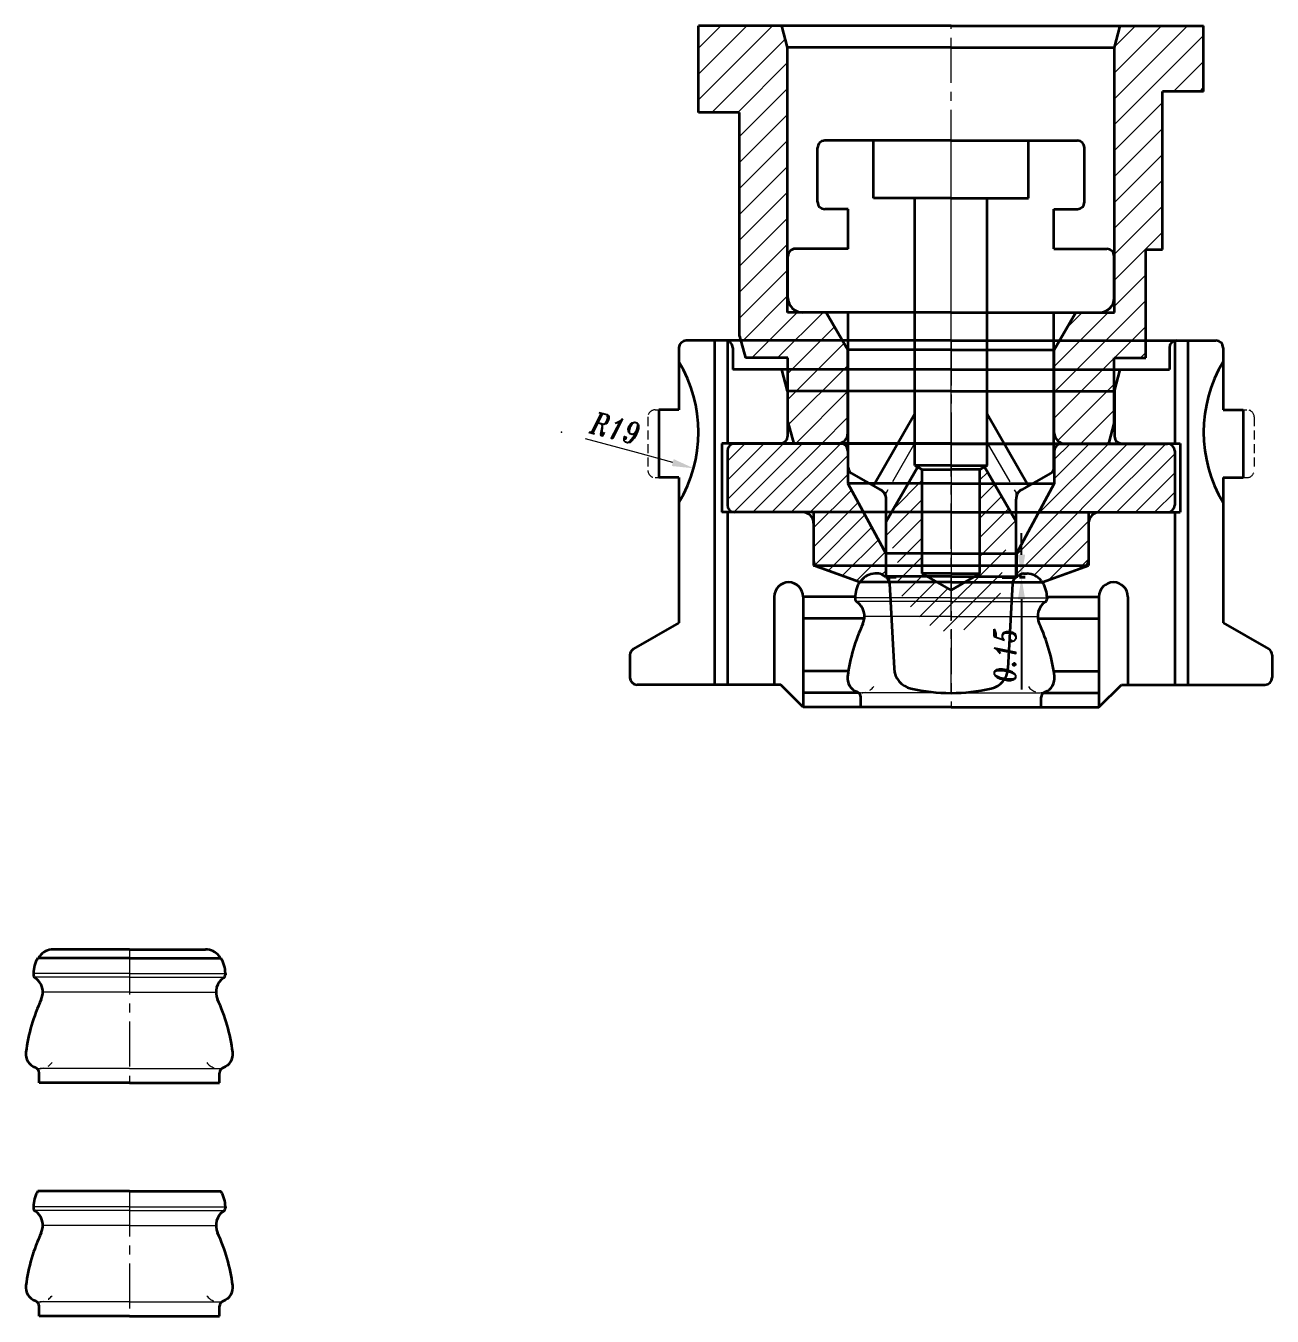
# Model space of a CAD drawing. Extents: x 64 to 565, y 48 to 468.
# Drawn here: x 392.4 to 565.2, y 262 to 440.8 of the extents above; entities that cross this region are included whole.
import ezdxf
from ezdxf.enums import TextEntityAlignment as Align

# ---------------------------------------------------------------- set-up
doc = ezdxf.new("R2010")
doc.units = 0
doc.header["$LTSCALE"] = 5
doc.header["$MEASUREMENT"] = 0
doc.linetypes.add('CENTER', pattern=[2, 1.25, -0.25, 0.25, -0.25])
doc.linetypes.add('HIDDEN', pattern=[0.375, 0.25, -0.125])
doc.layers.get('0').update_dxf_attribs({"linetype": 'CONTINUOUS', "lineweight": 15})
doc.layers.get('Defpoints').update_dxf_attribs({"linetype": 'CONTINUOUS'})
for name, color, linetype, lineweight in [('1', 1, 'CENTER', 15), ('2', 2, 'HIDDEN', 15), ('3', 3, 'CONTINUOUS', 35), ('8', 250, 'CONTINUOUS', 15)]:
    doc.layers.add(name, color=color, linetype=linetype, lineweight=lineweight)
doc.styles.add('ITALICT', font='ITALICT.shx', dxfattribs={"width": 0.8, "height": 3})
doc.styles.get("Standard").update_dxf_attribs({"font": 'isocp.shx', "height": 3})
doc.dimstyles.get("Standard").update_dxf_attribs({"dimtxt": 0.18, "dimasz": 0.18, "dimexe": 0.18, "dimexo": 0.0625, "dimgap": 0.09, "dimtad": 0, "dimtih": 1, "dimtoh": 1, "dimdec": 4, "dimzin": 0, "dimdsep": 46, "dimtxsty": 'Standard', "dimcen": 0.09, "dimadec": 0, "dimazin": 0, "dimtfac": 1, "dimtdec": 4, "dimtofl": 0, "dimtmove": 0, "dimatfit": 3, "dimfxl": 1, "dimtolj": 1, "dimtzin": 0, "dimarcsym": 0})

# ---------------------------------------------------------------- blocks, each defined once
blk = doc.blocks.new('*D57')
at = {"color": 0, "linetype": 'ByBlock', "transparency": 16777216}
for p, q in [((86.31, 302.77), (79.27, 304.69)), ((91.35, 301.39), (86.31, 302.77))]:
    blk.add_line(p, q, dxfattribs=at)
blk.add_solid([(91.22, 300.91), (91.48, 301.87), (94.25, 300.6)], dxfattribs=at)
at = {"layer": '8', "color": 0, "linetype": 'ByBlock', "transparency": 16777216}
for p in [(75.92, 305.61), (94.25, 300.6)]:
    blk.add_point(p, dxfattribs=at)
at = {"color": 0, "linetype": 'ByBlock', "transparency": 16777216, "style": 'ITALICT', "width": 0.8}
blk.add_text('R19', height=3, rotation=344.716, dxfattribs=at).set_placement((83.41, 306.15), align=Align.MIDDLE_CENTER)
blk = doc.blocks.new('A$C5A1A45D9')
at = {"layer": '8'}
h = blk.add_hatch(dxfattribs=at)
h.set_pattern_fill('ANSI31', color=251, scale=15, style=0)
h.set_pattern_definition([(45, (-158.0138, -253.9749), (-1.325825, 1.325825), [])])
h.paths.add_polyline_path([(-14.3, 18.2, 0.414214), (-15.3, 19.2), (-30, 19.2, 0.414214), (-31, 18.2), (-31, 10.7, 0.414214), (-30, 9.7), (-19.04, 9.7), (-19.04, 3.04, 0.315299), (-18.38, 2.1), (-12.62, 0, -0.017062), (-12.47, 0.22, -0.238125), (-10.54, 1.2), (-10.05, 1.2, -0.236068), (-9.25, 0.8), (-9.05, 0.8), (-9.05, 4), (-14.3, 13.7)])
h.paths.add_polyline_path([(19.04, 9.7), (30, 9.7, 0.414214), (31, 10.7), (31, 18.2, 0.414214), (30, 19.2), (15.3, 19.2, 0.414214), (14.3, 18.2), (14.3, 13.7), (9.05, 4), (9.05, 2.83, -0.672996), (13.55, 1, -0.062173), (13.47, 0.36), (13.5, 0.32), (18.38, 2.1, 0.315299), (19.04, 3.04)])
h.paths.add_polyline_path([(9.05, 2.83), (9.05, 0.8), (9.25, 0.8, -0.236068), (10.05, 1.2), (10.54, 1.2, -0.238125), (12.47, 0.22, -0.017062), (12.62, 0), (13.46, 0.3, 0.067383), (13.55, 1, 0.672996)])
at = {"layer": '1'}
for p in [(0, 19.2), (0, 1.2)]:
    blk.add_line(p, (0, 0), dxfattribs=at)
at = {"layer": '3'}
for p, q in [((-31, 18.2), (-31, 10.7)), ((0, 19.2), (-30, 19.2)), ((-14.3, 18.2), (-14.3, 13.7)), ((0, 19.2), (30, 19.2)), ((14.3, 18.2), (14.3, 13.7)), ((31, 18.2), (31, 10.7)), ((0, 13.7), (-14.3, 13.7)), ((-14.3, 13.7), (-9.05, 4)), ((0, 13.7), (14.3, 13.7)), ((14.3, 13.7), (9.05, 4)), ((-19.04, 9.7), (-30, 9.7)), ((-19.04, 9.7), (-19.04, 3.04)), ((19.04, 9.7), (19.04, 3.04)), ((19.04, 9.7), (30, 9.7)), ((0, 4), (-9.05, 4)), ((-9.05, 4), (-9.05, 0.8)), ((0, 4), (9.05, 4)), ((9.05, 4), (9.05, 0.8)), ((-12.62, 0), (-18.38, 2.1)), ((12.62, 0), (18.38, 2.1)), ((0, 0), (-12.62, 0)), ((-10.05, 1.2), (-10.54, 1.2)), ((0, 0.8), (-9.25, 0.8)), ((0, 0.8), (9.25, 0.8)), ((0, 0), (12.62, 0)), ((10.05, 1.2), (10.54, 1.2))]:
    blk.add_line(p, q, dxfattribs=at)
for centre, radius, start, end in [((-30, 18.2), 1, 90, 180), ((-15.3, 18.2), 1, 0, 90), ((15.3, 18.2), 1, 90, 180), ((30, 18.2), 1, 0, 90), ((-30, 10.7), 1, 180, 270), ((30, 10.7), 1, 270, 0), ((-18.04, 3.04), 1, 180, 250), ((18.04, 3.04), 1, 290, 0), ((-9.25, -2.15), 4, 143.5764, 147.4864), ((-10.54, -1.2), 2.4, 90, 143.5764), ((-10.05, 0.2), 1, 36.8699, 90), ((10.05, 0.2), 1, 90, 143.1301), ((10.54, -1.2), 2.4, 36.4236, 90), ((9.25, -2.15), 4, 32.5136, 36.4236)]:
    blk.add_arc(centre, radius, start, end, dxfattribs=at)
blk = doc.blocks.new('A$C6DC52DFF')
at = {"layer": '8'}
h = blk.add_hatch(dxfattribs=at)
h.set_pattern_fill('ANSI31', color=256, scale=0.8)
h.set_pattern_definition([(45, (-827.2272, -226.0554), (-1.796051, 1.796051), [])])
h.paths.add_polyline_path([(-17.3, -18.2), (-14.3, -13), (-14.3, -1.5, 0.414214), (-15.8, 0), (-21.8, 0), (-22.6, -2.99), (-22.6, -11.9), (-27, -11.9), (-27, -26.9), (-29.3, -26.9), (-29.3, -48.8), (-35, -48.8), (-35, -57.9), (-23.45, -57.9), (-22.65, -54.9), (-22.65, -18.2)])
h.paths.add_polyline_path([(29.3, -14.89), (28.5, -11.9), (22.6, -11.9), (22.6, -2.99), (21.8, 0), (15.8, 0, 0.414214), (14.3, -1.5), (14.3, -13), (17.3, -18.2), (22.65, -18.2), (22.65, -54.9), (23.45, -57.9), (35, -57.9), (35, -45.9), (29.3, -45.9)])
at = {"layer": '1'}
blk.add_line((0, 0), (0, -57.9), dxfattribs=at)
at = {"layer": '3'}
for p, q in [((0, 0), (-21.8, 0)), ((0, 0), (21.8, 0)), ((-22.6, -2.99), (-21.8, 0)), ((-14.3, -1.5), (-14.3, -13)), ((14.3, -1.5), (14.3, -13)), ((22.6, -2.99), (21.8, 0)), ((-22.6, -2.99), (-22.6, -11.9)), ((22.6, -2.99), (22.6, -11.9)), ((-22.6, -11.9), (-27, -11.9)), ((-27, -11.9), (-27, -26.9)), ((22.6, -11.9), (28.5, -11.9)), ((29.3, -14.89), (28.5, -11.9)), ((-17.3, -18.2), (-14.3, -13)), ((0, -13), (-14.3, -13)), ((0, -13), (14.3, -13)), ((17.3, -18.2), (14.3, -13)), ((29.3, -14.89), (29.3, -45.9)), ((0, -18.2), (-22.65, -18.2)), ((-22.65, -18.2), (-22.65, -54.9)), ((0, -18.2), (22.65, -18.2)), ((22.65, -18.2), (22.65, -54.9)), ((22.65, -19.2), (22.65, -54.9)), ((-27, -26.9), (-29.3, -26.9)), ((-29.3, -26.9), (-29.3, -48.8)), ((29.3, -45.9), (35, -45.9)), ((35, -45.9), (35, -57.9)), ((-35, -48.8), (-35, -57.9)), ((-35, -48.8), (-29.3, -48.8)), ((-22.65, -54.9), (-23.45, -57.9)), ((0, -54.9), (-22.65, -54.9)), ((0, -54.9), (22.65, -54.9)), ((22.65, -54.9), (23.45, -57.9)), ((0, -57.9), (-35, -57.9)), ((0, -57.9), (35, -57.9))]:
    blk.add_line(p, q, dxfattribs=at)
for centre, start, end in [((-15.8, -1.5), 0, 90), ((15.8, -1.5), 90, 180)]:
    blk.add_arc(centre, 1.5, start, end, dxfattribs=at)
blk = doc.blocks.new('A$C28886E6B')
at = {"layer": '8'}
h = blk.add_hatch(dxfattribs=at)
h.set_pattern_fill('ANSI31', color=251, scale=15, style=0)
h.set_pattern_definition([(45, (-121.453, -173.5068), (-1.325825, 1.325825), [])])
edge = h.paths.add_edge_path()
edge.add_line((0, 62.31), (0, 68))
edge.add_spline(control_points=[(0, 68), (-0.3, 67.98), (-1.91, 67.81), (-5.4, 67.21), (-7.54, 61.81), (-6.76, 58), (-8.19, 55.63), (-8.55, 54.72), (-8.97, 54.27), (-9, 54.23)], knot_values=[2.354319, 2.354319, 2.354319, 2.354319, 3.296502, 7.353721, 12.093754, 17.695989, 18.581254, 20.344915, 20.499995, 20.499995, 20.499995, 20.499995], degree=3, periodic=0)
edge.add_line((-9, 54.23), (-9, 52.8))
edge.add_line((-9, 52.8), (-4.62, 45.22))
edge.add_line((-4.62, 45.22), (-4, 45.58))
edge.add_line((-4, 45.58), (-4, 60))
edge.add_line((-4, 60), (0, 62.31))
edge = h.paths.add_edge_path()
edge.add_spline(control_points=[(7.62, 60.55), (7.63, 60.69), (7.68, 62.29), (5.45, 64.89), (2.52, 67.96), (0.52, 68.03), (0, 68)], knot_values=[20.499995, 20.499995, 20.499995, 20.499995, 20.925837, 25.465189, 30.397732, 32.039022, 32.039022, 32.039022, 32.039022], degree=3, periodic=0)
edge.add_line((0, 68), (0, 62.31))
edge.add_line((0, 62.31), (4, 60))
edge.add_line((4, 60), (4, 45.58))
edge.add_line((4, 45.58), (4.62, 45.22))
edge.add_line((4.62, 45.22), (9, 52.8))
edge.add_line((9, 52.8), (9, 55.25))
edge.add_spline(control_points=[(9, 55.25), (8.62, 55.68), (7.94, 56.6), (7.19, 58.42), (7.57, 59.8), (7.62, 60.55)], knot_values=[32.039022, 32.039022, 32.039022, 32.039022, 33.763768, 35.46235, 37.752281, 37.752281, 37.752281, 37.752281], degree=3, periodic=0)
at = {"layer": '1'}
for p, q in [((0, 76.55), (0, 1.6)), ((-5, 41.88), (-9, 48.8)), ((5, 41.88), (9, 48.8))]:
    blk.add_line(p, q, dxfattribs=at)
at = {"layer": '2'}
for p, q in [((-8.55, 60.55), (-8.51, 61.36)), ((8.55, 60.55), (8.51, 61.36)), ((-9.77, 48.37), (-9, 48.8)), ((-9, 49.68), (-9, 48.8)), ((9, 49.68), (9, 48.8)), ((9.77, 48.37), (9, 48.8)), ((-14.25, 45.8), (-13.83, 46.1)), ((-14.25, 45.8), (-14.25, 45.29)), ((14.25, 45.8), (13.83, 46.1)), ((14.25, 45.8), (14.25, 45.29))]:
    blk.add_line(p, q, dxfattribs=at)
at = {"layer": '3'}
for p, q in [((-8.51, 61.36), (-7.89, 73.16)), ((8.51, 61.36), (7.89, 73.16)), ((0, 62.31), (-4, 60)), ((0, 62.31), (4, 60)), ((-9, 60.55), (-9, 49.68)), ((-7.1, 60.55), (-9, 60.55)), ((0, 60), (-4, 60)), ((-4, 60), (-4, 45.58)), ((0, 60), (4, 60)), ((4, 60), (4, 45.58)), ((7.62, 60.55), (9, 60.55)), ((9, 60.55), (9, 49.68)), ((-4.62, 45.22), (-9, 52.8)), ((4.62, 45.22), (9, 52.8)), ((-13.83, 46.1), (-9.77, 48.37)), ((13.83, 46.1), (9.77, 48.37)), ((-5, 37.88), (-10.74, 47.82)), ((5, 37.88), (10.74, 47.82)), ((-14.25, 45.29), (-14.25, 23.8)), ((-5, 45), (-4, 45.58)), ((0, 45), (-5, 45)), ((-5, 45), (-5, 8)), ((-4, 45.58), (0, 45.58)), ((4, 45.58), (0, 45.58)), ((0, 45), (5, 45)), ((5, 45), (4, 45.58)), ((5, 45), (5, 8)), ((14.25, 45.29), (14.25, 23.8)), ((-14.25, 23.8), (-20.6, 23.8)), ((14.25, 23.8), (20.6, 23.8)), ((-22.6, 21.8), (-22.6, 16)), ((22.6, 21.8), (22.6, 16)), ((-14.25, 15), (-21.6, 15)), ((-14.25, 15), (-14.25, 9.5)), ((14.25, 15), (14.25, 9.5)), ((14.25, 15), (21.6, 15)), ((-14.25, 9.5), (-17.5, 9.5)), ((14.25, 9.5), (17.5, 9.5)), ((-18.5, 8.5), (-18.5, 1)), ((0, 8), (-10.75, 8)), ((-10.75, 8), (-10.75, 0)), ((0, 8), (10.75, 8)), ((10.75, 8), (10.75, 0)), ((18.5, 8.5), (18.5, 1)), ((0, 0), (-17.5, 0)), ((0, 0), (17.5, 0))]:
    blk.add_line(p, q, dxfattribs=at)
for centre, radius, start, end in [((-4.89, 73), 3, 102.8518, 177), ((0, 51.55), 25, 90, 102.8518), ((0, 51.55), 25, 77.1482, 90), ((4.89, 73), 3, 3, 77.1482), ((-9.51, 61.41), 1, 300.4093, 357), ((9.51, 61.41), 1, 183, 239.5907), ((-10.5, 49.68), 1.5, 299.2072, 0), ((10.5, 49.68), 1.5, 180, 240.7928), ((-13.25, 45.29), 1, 125.5377, 180), ((13.25, 45.29), 1, 0, 54.4623), ((-20.6, 21.8), 2, 90, 180), ((20.6, 21.8), 2, 0, 90), ((-21.6, 16), 1, 180, 270), ((21.6, 16), 1, 270, 0), ((-17.5, 8.5), 1, 90, 180), ((17.5, 8.5), 1, 0, 90), ((-17.5, 1), 1, 180, 270), ((17.5, 1), 1, 270, 0)]:
    blk.add_arc(centre, radius, start, end, dxfattribs=at)
blk = doc.blocks.new('*D62')
at = {"color": 0, "lineweight": -2, "transparency": 16777216}
for p, q in [((530.42, 367.46), (530.42, 370.46)), ((530.16, 364.46), (530.92, 364.46)), ((530.16, 364.31), (530.92, 364.31)), ((530.42, 364.46), (530.42, 364.31)), ((530.42, 361.31), (530.42, 348.82))]:
    blk.add_line(p, q, dxfattribs=at)
at = {"color": 0, "transparency": 16777216}
for points in [[(529.92, 367.46), (530.92, 367.46), (530.42, 364.46)], [(529.92, 361.31), (530.92, 361.31), (530.42, 364.31)]]:
    blk.add_solid(points, dxfattribs=at)
at = {"layer": 'Defpoints', "color": 0, "transparency": 16777216}
for p in [(529.66, 364.46), (529.66, 364.31), (530.42, 364.31)]:
    blk.add_point(p, dxfattribs=at)
at = {"color": 0, "transparency": 16777216, "insert": (528.12, 353.56), "char_height": 3, "attachment_point": 5, "rotation": 90, "style": 'ITALICT'}
blk.add_mtext('\\A1;0.15', dxfattribs=at)
blk = doc.blocks.new('A$C10A84533')
at = {"layer": '1'}
blk.add_line((0, 50.8), (0, 0), dxfattribs=at)
at = {"layer": '2'}
for p, q in [((-41, 41.2), (-40.5, 41.2)), ((40.5, 41.2), (41, 41.2)), ((-42, 40.2), (-42, 32.8)), ((42, 40.2), (42, 32.8)), ((-41, 31.8), (-40.5, 31.8)), ((40.5, 31.8), (41, 31.8))]:
    blk.add_line(p, q, dxfattribs=at)
for centre, radius, start, end in [((-41, 40.2), 1, 90, 180), ((41, 40.2), 1, 0, 90), ((-41, 32.8), 1, 180, 270), ((41, 32.8), 1, 270, 0), ((-12.35, 4), 2, 250.1666381, 324.6199644), ((12.35, 4), 2, 215.3800356, 289.8333619)]:
    blk.add_arc(centre, radius, start, end, dxfattribs=at)
at = {"layer": '3'}
for p, q in [((0, 50.8), (-36.7, 50.8)), ((-32.8, 50.8), (-32.8, 6.3)), ((-31, 50.8), (-31, 36.52)), ((0, 50.8), (36.7, 50.8)), ((31, 50.76825), (31, 36.52)), ((32.8, 50.8), (32.8, 3.1)), ((-37.7, 49.8), (-37.7, 41.2)), ((-30.25, 49.8), (-30.25, 46.8)), ((30.25, 49.8), (30.25, 46.8)), ((37.7, 49.8), (37.7, 41.2)), ((0, 46.8), (-30.25, 46.8)), ((-22.65, 43.8), (-23.45385, 46.8)), ((0, 46.8), (30.25, 46.8)), ((22.65, 43.8), (23.45385, 46.8)), ((0, 43.8), (-22.65, 43.8)), ((-22.65, 43.8), (-22.65, 37.5)), ((0, 43.8), (22.65, 43.8)), ((22.65, 43.8), (22.65, 37.5)), ((-40.5, 41.2), (-40.5, 31.8)), ((-37.7, 41.2), (-40.5, 41.2)), ((37.7, 41.2), (40.5, 41.2)), ((40.5, 41.2), (40.5, 31.8)), ((0, 36.52), (-31.75, 36.52)), ((-31.75, 36.52), (-31.75, 27)), ((0, 36.52), (31.75, 36.52)), ((31.75, 36.52), (31.75, 27)), ((-37.7, 31.8), (-40.5, 31.8)), ((-37.7, 31.8), (-37.7, 11.7)), ((37.7, 31.8), (40.5, 31.8)), ((37.7, 31.8), (37.7, 11.7)), ((0, 27), (-31.75, 27)), ((-31, 27), (-31, 3.1)), ((0, 27), (31.75, 27)), ((31, 27), (31, 3.1)), ((-19.05, 25.5), (-19.05, 19.62102)), ((19.05, 25.5), (19.05, 19.62102)), ((-32.8, 23.51302), (-32.8, 3.1)), ((-12.67305, 17.3), (-19.05, 19.62102)), ((-19.05, 19.62102), (19.05, 19.62102)), ((12.67305, 17.3), (19.05, 19.62102)), ((0, 17.3), (-12.67305, 17.3)), ((0, 17.3), (12.67305, 17.3)), ((-24.5, 15.3), (-24.5, 3.1)), ((-20.5, 15.3), (-20.5, 0)), ((-13.29719, 15.3), (-20.5, 15.3)), ((-13.3, 15.15), (-13.3, 14.98868)), ((13.29719, 15.3), (20.5, 15.3)), ((13.3, 15.15), (13.3, 14.98868)), ((20.5, 15.3), (20.5, 0)), ((24.5, 15.3), (24.5, 3.1)), ((-37.7, 11.7), (-44, 8.06269)), ((-12.01524, 12.3), (-20.5, 12.3)), ((12.01524, 12.3), (20.5, 12.3)), ((37.7, 11.7), (44, 8.06269)), ((-44.5, 7.19667), (-44.5, 4.1)), ((44.5, 7.19667), (44.5, 4.1)), ((-14.22589, 5), (-20.5, 5)), ((14.22589, 5), (20.5, 5)), ((-23.6, 3.1), (-43.5, 3.1)), ((-20.5, 0), (-23.6, 3.1)), ((-12.81199, 2), (-20.5, 2)), ((12.81199, 2), (20.5, 2)), ((20.5, 0), (23.6, 3.1)), ((23.6, 3.1), (43.5, 3.1)), ((28.80385, 3.1), (31.19615, 3.1)), ((0, 0), (-20.5, 0)), ((-12.5, 0), (-12.5, 1.36609)), ((0, 0), (20.5, 0)), ((12.5, 0), (12.5, 1.36609))]:
    blk.add_line(p, q, dxfattribs=at)
for centre, radius, start, end in [((-36.7, 49.8), 1, 90, 180), ((-31.25, 49.8), 1, 0, 90), ((31.25, 49.8), 1, 90, 180), ((36.7, 49.8), 1, 0, 90), ((-54, 38.1), 19, 329.0810195, 30.9189805), ((54, 38.1), 19, 149.0810195, 210.9189805), ((-23.65, 37.52), 1, 270, 0), ((23.65, 37.52), 1, 180, 270), ((-20.55, 25.5), 1.5, 0, 90), ((20.55, 25.5), 1.5, 90, 180), ((-22.5, 15.3), 2, 0, 180), ((-9.3, 15.15), 4, 147.4863854, 180), ((9.3, 15.15), 4, 0, 32.5136146), ((22.5, 15.3), 2, 0, 180), ((-12.8, 14.98868), 0.5, 180, 236.5146234), ((-14.4, 12.57), 2.4, 335.1338084, 56.5146234), ((14.4, 12.57), 2.4, 123.4853766, 204.8661916), ((12.8, 14.98868), 0.5, 303.4853766, 0), ((10.45981, 1.04829), 25, 155.1338084, 172.6265877), ((-10.45981, 1.04829), 25, 7.3734123, 24.8661916), ((-43.5, 7.19667), 1, 120, 180), ((43.5, 7.19667), 1, 0, 60), ((-43.5, 4.1), 1, 180, 270), ((-12.35, 4), 2, 172.6265877, 250.1666381), ((12.35, 4), 2, 289.8333619, 7.3734123), ((43.5, 4.1), 1, 270, 0), ((-13.3, 1.36609), 0.8, 360, 70.1666381), ((13.3, 1.36609), 0.8, 109.8333619, 180)]:
    blk.add_arc(centre, radius, start, end, dxfattribs=at)
at = {"layer": '8'}
for p, q in [((0, 15.15), (-13.3, 15.15)), ((0, 14.65), (-13.16783, 14.65)), ((0, 15.15), (13.3, 15.15)), ((0, 14.65), (13.16783, 14.65)), ((0, 12.57), (-12, 12.57)), ((0, 12.57), (12, 12.57)), ((0, 2), (-12.35, 2)), ((0, 2), (12.35, 2))]:
    blk.add_line(p, q, dxfattribs=at)
dim = blk.add_radius_dim(center=(-54, 38.1), mpoint=(-35.67201, 33.09153), text='R19', dimstyle='Standard')
dim.commit()
dim.dimension.update_dxf_attribs({"geometry": '*D57', "text_midpoint": (-46.5126, 38.64559), "insert": (-129.91773, -267.50552)})

msp = doc.modelspace()

# ---------------------------------------------------------------- linework, layer by layer
for p, q in [((506.4053, 401.05553), (534.9053, 401.05553)), ((501.6153, 373.35553), (539.6953, 373.35553))]:
    msp.add_line(p, q)
at = {"layer": '1'}
for p, q in [((406.79586, 312.79127), (406.79586, 294.29127)), ((406.79586, 279.26839), (406.79586, 261.96839))]:
    msp.add_line(p, q, dxfattribs=at)
at = {"layer": '2'}
for centre, start, end in [((394.44586, 298.29127), 250.1666381, 324.6199644), ((419.14586, 298.29127), 215.3800356, 289.8333619), ((394.44586, 265.96839), 250.1666381, 324.6199644), ((419.14586, 265.96839), 215.3800356, 289.8333619)]:
    msp.add_arc(centre, 2, start, end, dxfattribs=at)
at = {"layer": '3'}
for p, q in [((406.79586, 311.59127), (394.12281, 311.59127)), ((406.79586, 312.79127), (396.25842, 312.79127)), ((406.79586, 312.79127), (417.3333, 312.79127)), ((406.79586, 311.59127), (419.46892, 311.59127)), ((393.49586, 309.44127), (393.49586, 309.27994)), ((420.09586, 309.44127), (420.09586, 309.27994)), ((394.29586, 294.29127), (394.29586, 295.65735)), ((419.29586, 294.29127), (419.29586, 295.65735)), ((406.79586, 294.29127), (394.29586, 294.29127)), ((406.79586, 294.29127), (419.29586, 294.29127)), ((406.79586, 279.26839), (394.12281, 279.26839)), ((406.79586, 279.26839), (419.46892, 279.26839)), ((393.49586, 277.11839), (393.49586, 276.95707)), ((420.09586, 277.11839), (420.09586, 276.95707)), ((394.29586, 261.96839), (394.29586, 263.33448)), ((419.29586, 261.96839), (419.29586, 263.33448)), ((406.79586, 261.96839), (394.29586, 261.96839)), ((406.79586, 261.96839), (419.29586, 261.96839))]:
    msp.add_line(p, q, dxfattribs=at)
for centre, radius, start, end in [((397.49586, 309.44127), 4, 147.4863854, 180), ((397.54586, 309.44127), 4, 143.5764264, 147.4863854), ((396.25842, 310.39127), 2.4, 90, 143.5764264), ((417.3333, 310.39127), 2.4, 36.4235736, 90), ((416.04586, 309.44127), 4, 32.5136146, 36.4235736), ((416.09586, 309.44127), 4, 0, 32.5136146), ((393.99586, 309.27994), 0.5, 180, 236.5146234), ((392.39586, 306.86127), 2.4, 335.1338084, 56.5146234), ((421.19586, 306.86127), 2.4, 123.4853766, 204.8661916), ((419.59586, 309.27994), 0.5, 303.4853766, 0), ((417.25567, 295.33955), 25, 155.1338084, 172.6265877), ((396.33605, 295.33955), 25, 7.3734123, 24.8661916), ((394.44586, 298.29127), 2, 172.6265877, 250.1666381), ((419.14586, 298.29127), 2, 289.8333619, 7.3734123), ((393.49586, 295.65735), 0.8, 360, 70.1666381), ((420.09586, 295.65735), 0.8, 109.8333619, 180), ((397.49586, 277.11839), 4, 147.4863854, 180), ((416.09586, 277.11839), 4, 0, 32.5136146), ((393.99586, 276.95707), 0.5, 180, 236.5146234), ((392.39586, 274.53839), 2.4, 335.1338084, 56.5146234), ((421.19586, 274.53839), 2.4, 123.4853766, 204.8661916), ((419.59586, 276.95707), 0.5, 303.4853766, 0), ((417.25567, 263.01668), 25, 155.1338084, 172.6265877), ((396.33605, 263.01668), 25, 7.3734123, 24.8661916), ((394.44586, 265.96839), 2, 172.6265877, 250.1666381), ((419.14586, 265.96839), 2, 289.8333619, 7.3734123), ((393.49586, 263.33448), 0.8, 360, 70.1666381), ((420.09586, 263.33448), 0.8, 109.8333619, 180)]:
    msp.add_arc(centre, radius, start, end, dxfattribs=at)
at = {"layer": '8'}
for p, q in [((406.79586, 309.44127), (393.49586, 309.44127)), ((406.79586, 309.44127), (420.09586, 309.44127)), ((406.79586, 308.94127), (393.62803, 308.94127)), ((406.79586, 308.94127), (419.96369, 308.94127)), ((406.79586, 306.86127), (394.79586, 306.86127)), ((406.79586, 306.86127), (418.79586, 306.86127)), ((406.79586, 296.29127), (394.44586, 296.29127)), ((406.79586, 296.29127), (419.14586, 296.29127)), ((406.79586, 277.11839), (393.49586, 277.11839)), ((406.79586, 276.61839), (393.62803, 276.61839)), ((406.79586, 277.11839), (420.09586, 277.11839)), ((406.79586, 276.61839), (419.96369, 276.61839)), ((406.79586, 274.53839), (394.79586, 274.53839)), ((406.79586, 274.53839), (418.79586, 274.53839)), ((406.79586, 263.96839), (394.44586, 263.96839)), ((406.79586, 263.96839), (419.14586, 263.96839))]:
    msp.add_line(p, q, dxfattribs=at)

# ---------------------------------------------------------------- block references
at = {"rotation": 180}
for name, p in [('A$C6DC52DFF', (520.6553, 382.85553)), ('A$C28886E6B', (520.6553, 424.85553))]:
    msp.add_blockref(name, p, dxfattribs=at)
for name, p in [('A$C10A84533', (520.6553, 346.35553)), ('A$C5A1A45D9', (520.6553, 363.65553))]:
    msp.add_blockref(name, p)

# ---------------------------------------------------------------- dimensions: what is measured, and where the dimension line sits
dim = msp.add_linear_dim(base=(530.41858, 364.30553), p1=(529.6553, 364.45553), p2=(529.6553, 364.30553), angle=90, dimstyle='Standard', override={"dimtxt": 3, "dimasz": 3, "dimexe": 0.5, "dimexo": 0.5, "dimgap": 0.8, "dimtad": 1, "dimtih": 0, "dimtoh": 0, "dimdec": 2, "dimzin": 8, "dimtxsty": 'ITALICT', "dimcen": 0, "dimaunit": 1, "dimtdec": 2, "dimtofl": 1, "dimtvp": 13.888889, "dimtzin": 8})
dim.commit()
dim.dimension.update_dxf_attribs({"geometry": '*D62', "text_midpoint": (528.11858, 353.56267)})

doc.saveas('drawing.dxf')
